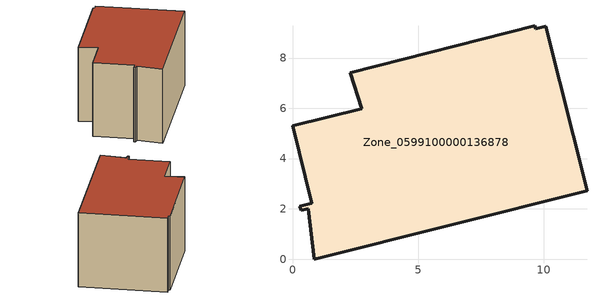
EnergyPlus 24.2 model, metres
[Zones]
Zone_0599100000136878
 floor ground (C_G): 9.67,9.17 10.07,9.27 11.71,2.73 0.86,0 0.62,2.01 0.34,1.94 0.29,2.11 0.77,2.23 0,5.3 2.75,5.99 2.3,7.42 9.63,9.28 z0
 wall outside (C_F): 0.86,0 11.71,2.73 10.07,9.27 9.67,9.17 9.63,9.28 2.3,7.42 2.75,5.99 0,5.3 0.77,2.23 0.29,2.11 0.34,1.94 0.62,2.01 0.86,0 z0:5.98
 roof outside (C_R): 10.07,9.27 9.67,9.17 9.63,9.28 2.3,7.42 2.75,5.99 0,5.3 0.77,2.23 0.29,2.11 0.34,1.94 0.62,2.01 0.86,0 11.71,2.73 z5.98
[BUILDING]
Pand.0599100000136878: North Axis=0; Terrain=City; Loads Convergence Tolerance Value=0.04; Temperature Convergence Tolerance Value=0.4; Solar Distribution=FullExterior; Maximum Number of Warmup Days=25; Minimum Number of Warmup Days=1
[Site:Location]
Rotterdam.The.Hague.AP_ZH_NLD Design_Conditions: Latitude=51.96; Longitude=4.45; Time Zone=1; Elevation=-4.5
[SITE:GROUNDTEMPERATURE:BUILDINGSURFACE]
18, 18, 18, 18, 18, 18, 18, 18, 18, 18, 18, 18
[MATERIAL] Thermal Absorptance=0.9; Solar Absorptance=0.7; Visible Absorptance=0.7
Name | Roughness | Thickness | Conductivity | Density | Specific Heat
G.TC.1992-2005 | MediumSmooth | 0.15 | 0.06 | 540 | 1210
F.TC.1992-2005 | Rough | 0.3 | 0.12 | 1920 | 840
R.TC.1992-2005 | MediumRough | 0.2 | 0.08 | 1500 | 1000
[CONSTRUCTION]
C_G: G.TC.1992-2005
C_F: F.TC.1992-2005
C_R: R.TC.1992-2005
[ZONE]
Zone_0599100000136878: Type=1; Multiplier=1; Ceiling Height=Autocalculate; Volume=Autocalculate; Floor Area=autocalculate; Part of Total Floor Area=Yes
[ZONEINFILTRATION:DESIGNFLOWRATE]
Infil_Zone_0599100000136878: Zone or ZoneList or Space or SpaceList=Zone_0599100000136878; Schedule=AlwaysOn; Design Flow Rate Calculation Method=Flow/Area; Flow Rate per Floor Area=0.0015; Constant Term Coefficient=1; Temperature Term Coefficient=0; Velocity Term Coefficient=0; Velocity Squared Term Coefficient=0
[HVACTEMPLATE:ZONE:IDEALLOADSAIRSYSTEM]
Zone_0599100000136878: Maximum Heating Supply Air Temperature=50; Minimum Cooling Supply Air Temperature=13; Maximum Heating Supply Air Humidity Ratio=0.0156; Minimum Cooling Supply Air Humidity Ratio=0.0077; Heating Limit=NoLimit; Cooling Limit=NoLimit; Dehumidification Control Type=ConstantSensibleHeatRatio; Cooling Sensible Heat Ratio=0.7; Dehumidification Setpoint=60; Humidification Control Type=None; Humidification Setpoint=30; Outdoor Air Method=None; Outdoor Air Flow Rate per Person=0.00944; Outdoor Air Flow Rate per Zone Floor Area=0; Outdoor Air Flow Rate per Zone=0; Demand Controlled Ventilation Type=None; Outdoor Air Economizer Type=NoEconomizer; Heat Recovery Type=None; Sensible Heat Recovery Effectiveness=0.7; Latent Heat Recovery Effectiveness=0.65
[ZONECONTROL:THERMOSTAT]
ThermostatControl_Zone_0599100000136878: Zone or ZoneList=Zone_0599100000136878; Control Type Schedule=DualSetpointControlType; Control 1=Thermostat_Zone_0599100000136878; Temperature Difference Between Cutout And Setpoint=0
[THERMOSTATSETPOINT:DUALSETPOINT]
Thermostat_Zone_0599100000136878: Heating Setpoint Temperature Schedule=HeatingSetpoint_Zone_0599100000136878; Cooling Setpoint Temperature Schedule=CoolingSetpoint_Zone_0599100000136878
[SCHEDULE:COMPACT]
HeatingSetpoint_Zone_0599100000136878: Through: 12/31, For: AllDays, Until: 24:00, 21
CoolingSetpoint_Zone_0599100000136878: Through: 12/31, For: AllDays, Until: 24:00, 24
DualSetpointControlType: Through: 12/31, For: AllDays, Until: 24:00, 4
AlwaysOn: Through: 12/31, For: AllDays, Until: 24:00, 1
